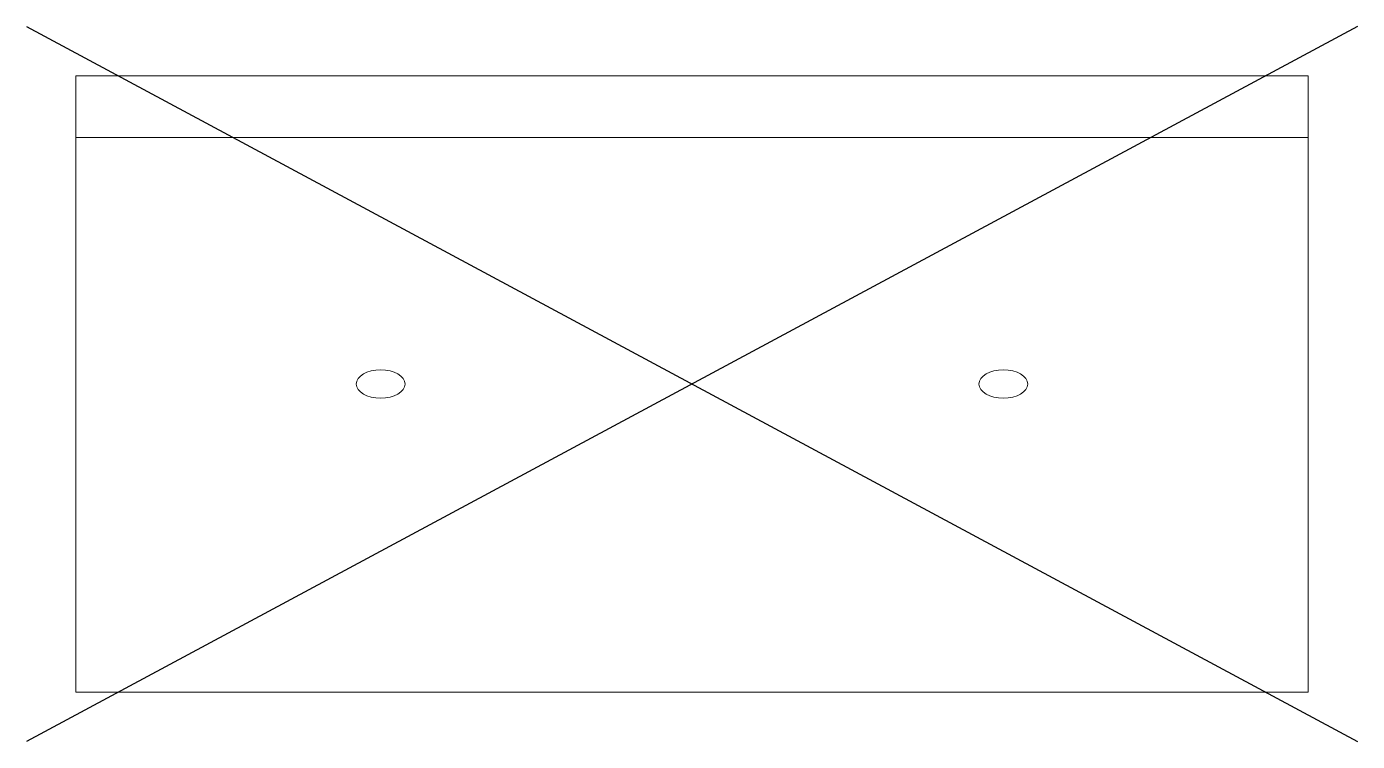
# Model space of a CAD drawing. Header units: metres. Extents: x -0.04 to 1.04, y -0.04 to 0.54.
import ezdxf

# ---------------------------------------------------------------- set-up
doc = ezdxf.new("R2010")
doc.units = ezdxf.units.M

msp = doc.modelspace()

# ---------------------------------------------------------------- linework, layer by layer
for p, q in [((1.04, 0.54), (-0.04, -0.04)), ((-0.04, 0.54), (1.04, -0.04))]:
    msp.add_line(p, q)
at = {"lineweight": 0}
msp.add_line((1, 0.45), (0, 0.45), dxfattribs=at)
msp.add_lwpolyline([(0, 0), (0, 0.5), (1, 0.5), (1, 0)], close=True, dxfattribs=at)
msp.add_ellipse((0.2473, 0.25), major_axis=(0.0198, 0), ratio=0.583627, dxfattribs=at)
at = {"lineweight": 0, "extrusion": (0, 0, -1)}
msp.add_ellipse((0.7527, 0.25), major_axis=(-0.0198, 0), ratio=0.583627, dxfattribs=at)

doc.saveas('drawing.dxf')
